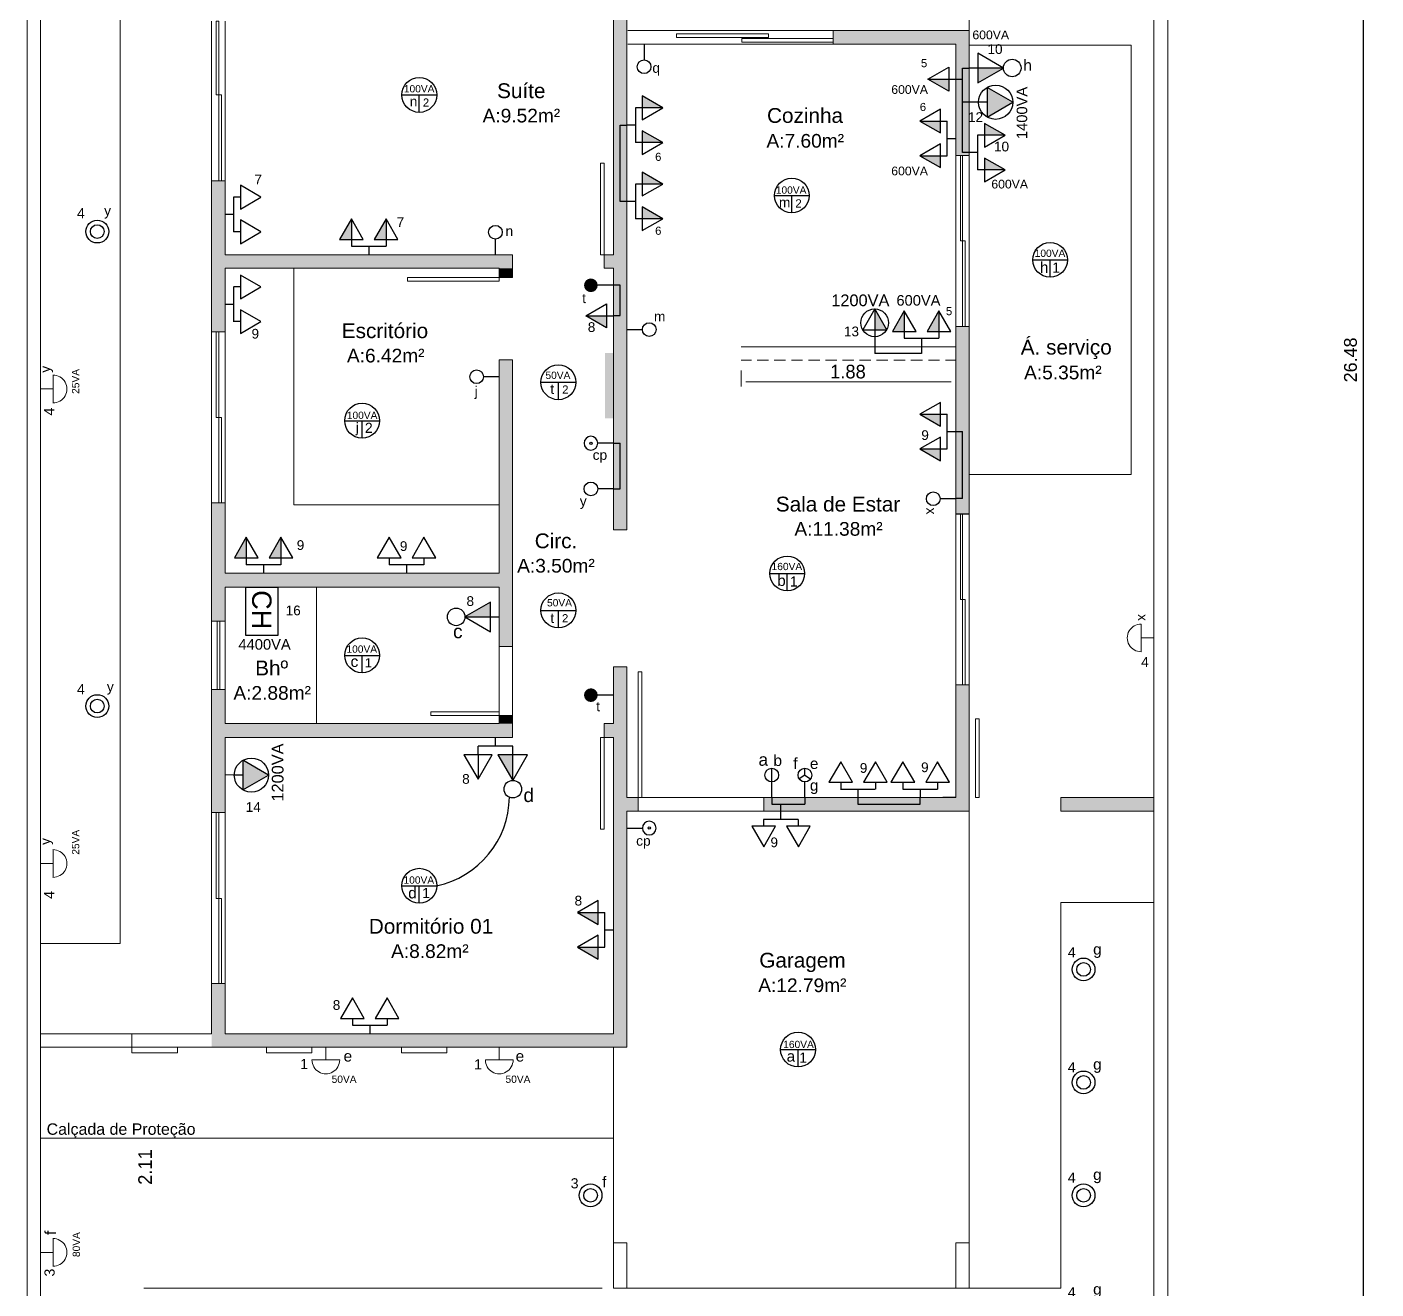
# Model space of a CAD drawing. Header units: millimetres. Extents: x 21 to 236, y 15 to 64.
# Drawn here: x 22.18 to 34.01, y 30.58 to 41.65 of the extents above; entities that cross this region are included whole.
import ezdxf

# ---------------------------------------------------------------- set-up
doc = ezdxf.new("R2010")
doc.units = ezdxf.units.MM
for name, color, linetype in [('C 01 ESPECIFICAÇÕES', 1, 'Continuous'), ('EL - PONTOS DE ILUM', 4, 'Continuous'), ('EL - TOMADAS', 7, 'Continuous'), ('LIE-CIR-ILUMINAÇÃO', 4, 'Continuous'), ("LIE-CIR-TAG'S", 7, 'Continuous'), ('LIE-CIR-TOMADAS', 1, 'Continuous'), ('PDF_Calçada', 210, 'Continuous'), ('PDF_Cota', 90, 'Continuous'), ('PDF_Desnível', 7, 'Continuous'), ('PDF_Enchimento de Parede', 8, 'Continuous'), ('PDF_Esquadria', 7, 'Continuous'), ('PDF_Parede', 7, 'Continuous'), ('PDF_Soleira', 7, 'Continuous'), ('PDF_Terreno', 7, 'Continuous'), ('PDF_Text', 70, 'Continuous')]:
    doc.layers.add(name, color=color, linetype=linetype)
doc.styles.add('ARIAL', font='arial.ttf')
doc.styles.add('PADRÃO', font='sanss___.ttf')
doc.styles.add('PDF Arial', font='arial.ttf')
doc.styles.add('PDF Comic Sans MS', font='comic.ttf')
doc.styles.get("Standard").update_dxf_attribs({"font": 'arial.ttf'})
doc.dimstyles.new('ESC - 75', dxfattribs={"dimscale": 0.75, "dimtxt": 0.15, "dimasz": 0.13, "dimexe": 0.15, "dimexo": 0.15, "dimgap": 0.07, "dimtad": 1, "dimzin": 4, "dimdsep": 46, "dimtxsty": 'PADRÃO', "dimblk": 'ARCHTICK', "dimcen": 0.12, "dimdle": 0.2, "dimclrd": 256, "dimclre": 256, "dimclrt": 2, "dimadec": 0, "dimazin": 0, "dimtfac": 1, "dimtix": 1, "dimtofl": 0, "dimtmove": 2, "dimatfit": 3, "dimfxl": 0.15, "dimfxlon": 1, "dimtolj": 1, "dimtzin": 0, "dimlwd": -1, "dimarcsym": 0})
pattern_1 = [(0, (0, 0), (0, 6.985), [5.08, -1.905]), (90, (0, 0), (-6.985, 4e-16), [5.08, -1.905])]

# ---------------------------------------------------------------- blocks, each defined once
blk = doc.blocks.new('*U11')
at = {"layer": 'LIE-CIR-TOMADAS', "color": 4}
for p, q in [((-0.191, 0), (0.191, 0)), ((0, -0.191), (0, 0))]:
    blk.add_line(p, q, dxfattribs=at)
blk.add_circle((0, 0), 0.191, dxfattribs=at)
blk = doc.blocks.new('*U12')
at = {"color": 4, "lineweight": 5}
for p, q in [((0, 0.152), (0, -0.152)), ((0, 0), (-0.138, 0))]:
    blk.add_line(p, q, dxfattribs=at)
blk.add_arc((0, 0), 0.152, 269.844, 90.156, dxfattribs=at)
blk.add_attdef('C', (3010.801, 1448.861), '', height=0.15)
blk = doc.blocks.new('TUG baixa')
at = {"layer": 'EL - TOMADAS'}
blk.add_line((-996.617, 1391.051), (-996.617, 1390.976), dxfattribs=at)
blk.add_lwpolyline([(-996.617, 1391.276), (-996.747, 1391.051), (-996.487, 1391.051)], close=True, dxfattribs=at)
blk = doc.blocks.new('Ponto com 2 tomadas baixa')
at = {"layer": 'EL - TOMADAS'}
for p, q in [((-997.063, 1390.922), (-996.759, 1390.922)), ((-996.911, 1390.922), (-996.911, 1390.847))]:
    blk.add_line(p, q, dxfattribs=at)
at = {"layer": 'EL - TOMADAS', "xscale": 0.8, "yscale": 0.8, "zscale": 0.8}
for p in [(-199.77, 278.141), (-199.466, 278.141)]:
    blk.add_blockref('TUG baixa', p, dxfattribs=at)
blk = doc.blocks.new('TUG média')
at = {"layer": 'EL - TOMADAS'}
h = blk.add_hatch(color=256, dxfattribs=at)
h.dxf.hatch_style = 1
h.paths.add_polyline_path([(-996.846, 1391.046), (-996.976, 1391.271), (-996.976, 1391.046)])
blk.add_line((-996.976, 1391.271), (-996.976, 1390.971), dxfattribs=at)
blk.add_lwpolyline([(-996.976, 1391.271), (-997.106, 1391.046), (-996.846, 1391.046)], close=True, dxfattribs=at)
blk = doc.blocks.new('tomada_media_dupla')
at = {"layer": 'EL - TOMADAS'}
h = blk.add_hatch(color=256, dxfattribs=at)
h.dxf.hatch_style = 1
h.paths.add_polyline_path([(-991.376, 1386.148), (-991.196, 1386.044), (-991.196, 1386.148)])
h.paths.add_polyline_path([(-991.196, 1385.844), (-991.376, 1385.844), (-991.196, 1385.74)])
for p, q in [((-991.376, 1386.148), (-991.196, 1386.148)), ((-991.136, 1385.844), (-991.136, 1386.148)), ((-991.136, 1385.996), (-991.061, 1385.996)), ((-991.376, 1385.844), (-991.196, 1385.844))]:
    blk.add_line(p, q, dxfattribs=at)
at = {"layer": 'EL - TOMADAS', "xscale": 0.8, "yscale": 0.8, "zscale": 0.8, "rotation": 90}
for p in [(121.645, 2183.442), (121.645, 2183.138)]:
    blk.add_blockref('TUG baixa', p, dxfattribs=at)
blk = doc.blocks.new('interruptor_simples')
at = {"layer": 'EL - TOMADAS'}
blk.add_line((-1003.569, 1386.742), (-1003.569, 1386.879), dxfattribs=at)
blk.add_circle((-1003.569, 1386.939), 0.06, dxfattribs=at)
blk = doc.blocks.new('TUE alta')
at = {"layer": 'EL - TOMADAS'}
h = blk.add_hatch(color=256, dxfattribs=at)
h.dxf.hatch_style = 1
h.paths.add_polyline_path([(-1002.557, 1390.557), (-1002.687, 1390.332), (-1002.427, 1390.332)])
blk.add_line((-1002.557, 1390.332), (-1002.557, 1390.257), dxfattribs=at)
blk.add_lwpolyline([(-1002.557, 1390.557), (-1002.687, 1390.332), (-1002.427, 1390.332)], close=True, dxfattribs=at)
blk.add_circle((-1002.557, 1390.407), 0.15, dxfattribs=at)
blk = doc.blocks.new('TUE média')
at = {"layer": 'EL - TOMADAS'}
h = blk.add_hatch(color=256, dxfattribs=at)
h.dxf.hatch_style = 1
h.paths.add_polyline_path([(-997.939, 1391.03), (-997.939, 1390.9), (-997.714, 1391.03)])
blk.add_line((-997.714, 1391.03), (-998.014, 1391.03), dxfattribs=at)
blk.add_lwpolyline([(-997.714, 1391.03), (-997.939, 1391.16), (-997.939, 1390.9)], close=True, dxfattribs=at)
blk.add_circle((-997.864, 1391.03), 0.15, dxfattribs=at)
blk = doc.blocks.new('_ArchTick')
at = {"color": 0, "linetype": 'ByBlock', "const_width": 0.15}
blk.add_lwpolyline([(-0.5, -0.5), (0.5, 0.5)], dxfattribs=at)
blk = doc.blocks.new('*D23')
at = {"layer": 'Defpoints', "color": 0, "transparency": 16777216}
for p in [(32.18, 51.971), (32.185, 25.488), (33.893, 25.488)]:
    blk.add_point(p, dxfattribs=at)
at = {"layer": 'PDF_Cota', "transparency": 16777216}
blk.add_line((33.893, 52.121), (33.893, 25.338), dxfattribs=at)
at = {"layer": 'PDF_Cota', "lineweight": -2, "transparency": 16777216}
for p, q in [((33.78, 51.971), (34.005, 51.971)), ((33.78, 25.488), (34.005, 25.488))]:
    blk.add_line(p, q, dxfattribs=at)
at = {"layer": 'PDF_Cota', "transparency": 16777216, "xscale": 0.0975, "yscale": 0.0975, "zscale": 0.0975}
for p, rotation in [((33.893, 51.971), 90), ((33.893, 25.488), 270)]:
    blk.add_blockref('_ArchTick', p, dxfattribs=dict(at, rotation=rotation))
at = {"layer": 'PDF_Cota', "color": 2, "transparency": 16777216, "insert": (33.782, 38.73), "char_height": 0.1125, "attachment_point": 5, "rotation": 90, "style": 'PADRÃO'}
blk.add_mtext('\\A1;26.48', dxfattribs=at)

msp = doc.modelspace()

# ---------------------------------------------------------------- hatches: boundary and pattern name
at = {"layer": 'C 01 ESPECIFICAÇÕES'}
h = msp.add_hatch(color=0, dxfattribs=at)
h.dxf.hatch_style = 1
h.paths.add_polyline_path([(27.349, 38.791), (27.249, 38.791), (27.249, 38.218), (27.349, 38.218)])
at = {"layer": 'EL - PONTOS DE ILUM'}
h = msp.add_hatch(dxfattribs=at)
h.set_pattern_fill('ANGLE')
h.set_pattern_definition(pattern_1)
h.paths.add_polyline_path([(26.136, 35.269), (26.011, 35.269), (26.136, 35.053)])
at = {"layer": 'EL - TOMADAS'}
h = msp.add_hatch(color=0, dxfattribs=at)
h.dxf.hatch_style = 1
h.paths.add_polyline_path([(27.124, 39.324, 1), (27.124, 39.444, 1)])
h = msp.add_hatch(color=0, dxfattribs=at)
h.dxf.hatch_style = 1
h.paths.add_polyline_path([(27.124, 35.731, 1), (27.124, 35.851, 1)])
h = msp.add_hatch(dxfattribs=at)
h.set_pattern_fill('ANGLE')
h.set_pattern_definition(pattern_1)
h.paths.add_polyline_path([(26.26, 35.269), (26.136, 35.269), (26.136, 35.053)])

# ---------------------------------------------------------------- linework, layer by layer
at = {"color": 0}
for p, q in [((30.522, 40.989), (30.44, 40.989)), ((24, 35.091), (23.918, 35.09))]:
    msp.add_line(p, q, dxfattribs=at)
msp.add_line((30.322, 34.893), (30.208, 34.893))
at = {"layer": 'EL - PONTOS DE ILUM'}
for p, q in [((30.381, 41.192), (30.381, 41.289)), ((30.381, 41.289), (30.44, 41.289)), ((30.322, 41.192), (30.381, 41.192)), ((30.381, 40.548), (30.381, 41.192)), ((30.44, 40.989), (30.381, 40.989)), ((27.38, 40.119), (27.38, 40.788)), ((27.38, 40.788), (27.439, 40.788)), ((30.44, 40.548), (30.381, 40.548)), ((27.439, 40.119), (27.38, 40.119)), ((27.38, 39.384), (27.321, 39.384)), ((27.38, 39.118), (27.38, 39.384)), ((27.321, 39.118), (27.38, 39.118)), ((29.612, 38.885), (29.612, 38.885)), ((29.612, 38.885), (29.612, 38.787)), ((30.022, 38.787), (29.612, 38.787)), ((30.022, 38.845), (30.022, 38.787)), ((30.322, 38.101), (30.381, 38.101)), ((30.381, 37.514), (30.381, 38.101)), ((27.321, 37.999), (27.38, 37.999)), ((27.38, 37.6), (27.38, 37.999)), ((27.321, 37.6), (27.38, 37.6)), ((30.381, 37.514), (30.322, 37.514)), ((30.322, 37.381), (30.44, 37.381)), ((28.709, 34.893), (28.709, 34.834)), ((29, 34.893), (29, 34.834)), ((28.709, 34.834), (29, 34.834)), ((28.79, 34.775), (28.79, 34.834))]:
    msp.add_line(p, q, dxfattribs=at)
for centre, radius in [((22.798, 39.855), 0.1), ((22.798, 39.855), 0.06), ((22.798, 35.695), 0.1), ((22.798, 35.695), 0.06), ((31.442, 33.386), 0.1), ((31.442, 33.386), 0.06), ((31.442, 32.396), 0.1), ((31.442, 32.396), 0.06), ((27.121, 31.406), 0.1), ((27.121, 31.406), 0.06), ((31.442, 31.406), 0.1), ((31.442, 31.406), 0.06)]:
    msp.add_circle(centre, radius, dxfattribs=at)
at = {"layer": 'EL - TOMADAS', "color": 0}
for p, q in [((27.321, 39.384), (27.184, 39.384)), ((29.612, 38.934), (29.612, 38.885)), ((27.321, 35.791), (27.184, 35.791)), ((28.709, 35.03), (28.709, 35.15)), ((29, 35.09), (29, 35.15)), ((29, 35.09), (28.951, 35.056)), ((29, 35.09), (29.049, 35.056))]:
    msp.add_line(p, q, dxfattribs=at)
at = {"layer": 'EL - TOMADAS'}
for p, q in [((26.288, 35.344), (26.288, 35.419)), ((26.44, 35.344), (26.136, 35.344)), ((26.136, 35.269), (26.136, 35.344)), ((26.136, 35.269), (26.136, 35.053)), ((29, 34.893), (29, 35.03)), ((29.313, 34.968), (29.617, 34.968)), ((29.465, 34.968), (29.465, 34.834)), ((29.859, 34.968), (30.163, 34.968)), ((30.011, 34.968), (30.011, 34.893)), ((30.011, 34.834), (30.011, 34.893)), ((29.465, 34.834), (30.011, 34.834))]:
    msp.add_line(p, q, dxfattribs=at)
at = {"layer": 'EL - TOMADAS', "color": 0}
msp.add_lwpolyline([(24.38, 36.738), (24.38, 36.313), (24.1, 36.313), (24.1, 36.738)], close=True, dxfattribs=at)
at = {"layer": 'EL - TOMADAS'}
msp.add_lwpolyline([(26.136, 35.053), (26.26, 35.269), (26.011, 35.269)], close=True, dxfattribs=at)
at = {"layer": 'EL - TOMADAS', "color": 0}
for centre, radius in [((30.817, 41.289), 0.077), ((27.125, 37.998), 0.011), ((25.943, 36.477), 0.077), ((26.44, 34.967), 0.077), ((27.636, 34.627), 0.011)]:
    msp.add_circle(centre, radius, dxfattribs=at)
at = {"layer": 'EL - TOMADAS'}
msp.add_circle((29, 35.09), 0.06, dxfattribs=at)
msp.add_arc((25.608, 34.905), 0.802, 281.8095, 359.3229, dxfattribs=at)
at = {"layer": 'PDF_Calçada', "lineweight": 0}
msp.add_lwpolyline([(22.3, 33.615), (22.998, 33.615), (22.998, 46.093)], dxfattribs=at)
at = {"layer": 'PDF_Cota', "lineweight": 0}
for points in [[(27.439, 38.637), (27.439, 38.637)], [(30.322, 38.496), (30.322, 38.637)], [(30.281, 38.537), (28.482, 38.537)], [(32.058, 33.973), (31.242, 33.973), (31.242, 30.592), (30.44, 30.592)], [(22.3, 32.355), (22.3, 32.355)]]:
    msp.add_lwpolyline(points, dxfattribs=at)
for points in [[(28.441, 38.637), (28.441, 38.496)], [(23.206, 30.592), (27.222, 30.592)], [(30.888, 30.592), (30.539, 30.592)]]:
    msp.add_lwpolyline(points, close=True, dxfattribs=at)
at = {"layer": 'PDF_Desnível', "lineweight": 9}
for points in [[(30.44, 41.619), (30.44, 42.698)], [(24.72, 36.738), (24.72, 35.541)], [(30.44, 34.775), (30.44, 30.592), (27.439, 30.592)], [(27.321, 32.704), (27.321, 30.991)]]:
    msp.add_lwpolyline(points, dxfattribs=at)
msp.add_lwpolyline([(30.44, 37.726), (31.858, 37.726), (31.858, 41.489), (30.44, 41.489)], close=True, dxfattribs=at)
at = {"layer": 'PDF_Enchimento de Parede', "transparency": 33554559}
for points in [[(27.439, 45.073), (27.321, 45.073), (27.439, 39.652)], [(27.321, 45.073), (27.439, 39.652), (27.321, 39.652)], [(30.44, 41.619), (29.248, 41.619), (30.44, 41.497)], [(29.248, 41.619), (30.44, 41.497), (29.248, 41.497)], [(30.44, 41.497), (30.322, 41.497), (30.44, 40.522)], [(30.322, 41.497), (30.44, 40.522), (30.322, 40.522)], [(23.918, 40.3), (23.8, 40.3), (23.918, 39.652)], [(23.8, 40.3), (23.918, 39.652), (23.8, 39.652)], [(26.438, 39.652), (23.8, 39.652), (26.438, 39.534)], [(23.8, 39.652), (26.438, 39.534), (23.8, 39.534)], [(27.439, 39.652), (27.24, 39.652), (27.439, 39.534)], [(27.24, 39.652), (27.439, 39.534), (27.24, 39.534)], [(23.918, 39.534), (23.8, 39.534), (23.918, 38.977)], [(23.8, 39.534), (23.918, 38.977), (23.8, 38.977)], [(26.438, 39.534), (26.32, 39.534), (26.438, 39.453)], [(26.32, 39.534), (26.438, 39.453), (26.32, 39.453)], [(27.439, 39.534), (27.321, 39.534), (27.439, 37.241)], [(27.321, 39.534), (27.439, 37.241), (27.321, 37.241)], [(30.44, 39.022), (30.322, 39.022), (30.44, 37.381)], [(30.322, 39.022), (30.44, 37.381), (30.322, 37.381)], [(26.438, 38.732), (26.32, 38.732), (26.438, 36.86)], [(26.32, 38.732), (26.438, 36.86), (26.32, 36.86)], [(23.918, 37.477), (23.8, 37.477), (23.918, 36.86)], [(23.8, 37.477), (23.918, 36.86), (23.8, 36.86)], [(26.438, 36.86), (23.8, 36.86), (26.438, 36.738)], [(23.8, 36.86), (26.438, 36.738), (23.8, 36.738)], [(23.918, 36.738), (23.8, 36.738), (23.918, 36.439)], [(23.8, 36.738), (23.918, 36.439), (23.8, 36.439)], [(26.438, 36.738), (26.32, 36.738), (26.438, 36.217)], [(26.32, 36.738), (26.438, 36.217), (26.32, 36.217)], [(27.439, 36.04), (27.321, 36.04), (27.439, 35.541)], [(27.321, 36.04), (27.439, 35.541), (27.321, 35.541)], [(23.918, 35.84), (23.8, 35.84), (23.918, 35.541)], [(23.8, 35.84), (23.918, 35.541), (23.8, 35.541)], [(30.322, 35.881), (30.44, 35.881), (30.44, 35.881)], [(30.44, 35.881), (30.322, 35.881), (30.44, 34.893)], [(30.322, 35.881), (30.44, 34.893), (30.322, 34.893)], [(26.438, 35.614), (26.32, 35.614), (26.438, 35.541)], [(26.32, 35.614), (26.438, 35.541), (26.32, 35.541)], [(26.438, 35.541), (23.8, 35.541), (26.438, 35.419)], [(23.8, 35.541), (26.438, 35.419), (23.8, 35.419)], [(27.439, 35.541), (27.24, 35.541), (27.439, 35.419)], [(27.24, 35.541), (27.439, 35.419), (27.24, 35.419)], [(23.918, 35.419), (23.8, 35.419), (23.918, 34.762)], [(23.8, 35.419), (23.918, 34.762), (23.8, 34.762)], [(27.439, 35.419), (27.321, 35.419), (27.439, 34.893)], [(27.321, 35.419), (27.439, 34.893), (27.321, 34.893)], [(27.539, 34.893), (27.321, 34.893), (27.539, 34.775)], [(27.321, 34.893), (27.539, 34.775), (27.321, 34.775)], [(30.44, 34.893), (30.322, 34.893), (28.64, 34.893)], [(30.44, 34.893), (28.64, 34.893), (30.44, 34.775)], [(28.64, 34.893), (30.44, 34.775), (28.64, 34.775)], [(30.322, 34.893), (30.44, 34.893), (30.44, 34.893)], [(32.058, 34.775), (31.242, 34.775), (31.242, 34.893)], [(31.242, 34.893), (32.058, 34.893), (32.058, 34.775)], [(27.439, 34.775), (27.321, 34.775), (27.439, 32.822)], [(27.321, 34.775), (27.439, 32.822), (27.321, 32.822)], [(32.058, 34.775), (32.058, 34.775), (31.242, 34.775)], [(23.918, 33.262), (23.8, 33.262), (23.918, 32.822)], [(23.8, 33.262), (23.918, 32.822), (23.8, 32.822)], [(27.439, 32.822), (23.8, 32.822), (27.439, 32.704)], [(23.8, 32.822), (27.439, 32.704), (23.8, 32.704)]]:
    msp.add_solid(points, dxfattribs=at)
at = {"layer": 'PDF_Esquadria', "lineweight": 9}
for points in [[(23.8, 41.701), (23.8, 40.3)], [(23.918, 41.701), (23.918, 40.3)], [(30.322, 40.522), (30.322, 39.022)], [(30.44, 40.522), (30.44, 39.022)], [(24.52, 39.534), (24.52, 37.459), (26.32, 37.459)], [(23.8, 38.977), (23.8, 37.477)], [(23.918, 38.977), (23.918, 37.477)], [(30.322, 37.381), (30.322, 35.881)], [(30.44, 37.381), (30.44, 35.881)], [(23.8, 36.439), (23.8, 35.84)], [(23.918, 36.439), (23.918, 35.84)], [(23.8, 34.762), (23.8, 33.262)], [(23.918, 34.762), (23.918, 33.262)]]:
    msp.add_lwpolyline(points, dxfattribs=at)
for points in [[(23.841, 41.701), (23.863, 41.701), (23.863, 41.053), (23.841, 41.053)], [(28.681, 41.556), (27.874, 41.556), (27.874, 41.588), (28.681, 41.588)], [(29.248, 41.515), (28.446, 41.515), (28.446, 41.547), (29.248, 41.547)], [(23.863, 41.053), (23.886, 41.053), (23.886, 40.3), (23.863, 40.3)], [(27.208, 40.454), (27.24, 40.454), (27.24, 39.652), (27.208, 39.652)], [(30.363, 40.522), (30.381, 40.522), (30.381, 39.775), (30.363, 39.775)], [(30.381, 39.775), (30.404, 39.775), (30.404, 39.022), (30.381, 39.022)], [(25.518, 39.453), (25.518, 39.421), (26.32, 39.421), (26.32, 39.453)], [(23.841, 38.977), (23.863, 38.977), (23.863, 38.225), (23.841, 38.225)], [(23.863, 38.225), (23.886, 38.225), (23.886, 37.477), (23.863, 37.477)], [(30.363, 37.381), (30.381, 37.381), (30.381, 36.629), (30.363, 36.629)], [(30.381, 36.629), (30.404, 36.629), (30.404, 35.881), (30.381, 35.881)], [(27.539, 34.893), (27.571, 34.893), (27.571, 35.995), (27.539, 35.995)], [(25.722, 35.614), (26.32, 35.614), (26.32, 35.646), (25.722, 35.646)], [(30.494, 35.582), (30.494, 34.893), (30.526, 34.893), (30.526, 35.582)], [(27.208, 35.419), (27.24, 35.419), (27.24, 34.617), (27.208, 34.617)], [(23.841, 34.762), (23.863, 34.762), (23.863, 34.009), (23.841, 34.009)], [(23.863, 34.009), (23.886, 34.009), (23.886, 33.262), (23.863, 33.262)]]:
    msp.add_lwpolyline(points, close=True, dxfattribs=at)
at = {"layer": 'PDF_Parede', "lineweight": 20}
for p, q in [((23.918, 40.3), (23.8, 40.3)), ((23.8, 40.3), (23.8, 38.977)), ((23.918, 39.652), (23.918, 40.3)), ((26.438, 39.652), (23.918, 39.652)), ((26.438, 39.453), (26.438, 39.652)), ((23.918, 38.977), (23.918, 39.534)), ((23.918, 39.534), (26.32, 39.534)), ((26.32, 39.534), (26.32, 39.453)), ((26.32, 39.453), (26.438, 39.453)), ((23.8, 38.977), (23.918, 38.977)), ((26.438, 38.732), (26.32, 38.732)), ((26.32, 38.732), (26.32, 36.86)), ((26.438, 36.217), (26.438, 38.732)), ((23.918, 37.477), (23.8, 37.477)), ((23.8, 37.477), (23.8, 36.439)), ((23.918, 36.86), (23.918, 37.477)), ((26.32, 36.86), (23.918, 36.86)), ((23.918, 36.439), (23.918, 36.738)), ((23.918, 36.738), (26.32, 36.738)), ((26.32, 36.738), (26.32, 36.217)), ((23.8, 36.439), (23.918, 36.439)), ((23.918, 35.84), (23.8, 35.84)), ((23.8, 35.84), (23.8, 34.762)), ((23.918, 35.541), (23.918, 35.84)), ((26.32, 35.614), (26.438, 35.614)), ((26.438, 35.614), (26.32, 35.614)), ((26.32, 35.614), (26.32, 35.541)), ((26.438, 35.541), (26.438, 35.614)), ((26.32, 35.541), (23.918, 35.541)), ((26.438, 35.419), (26.438, 35.541)), ((23.918, 34.762), (23.918, 35.419)), ((23.918, 35.419), (26.438, 35.419)), ((23.8, 34.762), (23.918, 34.762))]:
    msp.add_line(p, q, dxfattribs=at)
at = {"layer": 'PDF_Parede', "lineweight": 0}
msp.add_line((30.322, 38.845), (28.441, 38.845), dxfattribs=at)
at = {"layer": 'PDF_Parede', "lineweight": 20}
for points in [[(25.119, 43.255), (25.119, 45.073), (24.82, 45.073), (24.82, 45.195), (25.241, 45.195), (27.439, 45.195), (27.439, 37.241), (27.321, 37.241), (27.321, 39.534), (27.24, 39.534), (27.24, 39.652), (27.321, 39.652), (27.321, 45.073), (25.241, 45.073), (25.241, 43.255)], [(30.322, 40.522), (30.322, 41.497), (29.248, 41.497), (29.248, 41.619), (30.44, 41.619), (30.44, 40.522)], [(30.322, 37.381), (30.322, 39.022), (30.44, 39.022), (30.44, 37.381)], [(23.8, 33.262), (23.918, 33.262), (23.918, 32.822), (27.321, 32.822), (27.321, 35.419), (27.24, 35.419), (27.24, 35.541), (27.321, 35.541), (27.321, 36.04), (27.439, 36.04), (27.439, 34.893), (27.539, 34.893), (27.539, 34.775), (27.439, 34.775), (27.439, 32.704), (23.102, 32.704), (23.102, 32.822), (23.8, 32.822)], [(30.322, 35.881), (30.322, 34.893), (28.64, 34.893), (28.64, 34.775), (30.44, 34.775), (30.44, 35.881)], [(23.102, 32.654), (23.501, 32.654), (23.501, 32.704), (23.102, 32.704)], [(24.28, 32.654), (24.679, 32.654), (24.679, 32.704), (24.28, 32.704)], [(25.463, 32.654), (25.862, 32.654), (25.862, 32.704), (25.463, 32.704)], [(27.321, 30.991), (27.321, 30.592), (27.439, 30.592), (27.439, 30.991)], [(30.44, 30.991), (30.44, 30.592), (30.322, 30.592), (30.322, 30.991)]]:
    msp.add_lwpolyline(points, close=True, dxfattribs=at)
at = {"layer": 'PDF_Parede', "lineweight": 0}
for points in [[(28.441, 38.728), (28.532, 38.728)], [(28.581, 38.728), (28.681, 38.728)], [(28.731, 38.728), (28.831, 38.728)], [(28.881, 38.728), (28.98, 38.728)], [(29.03, 38.728), (29.13, 38.728)], [(29.18, 38.728), (29.279, 38.728)], [(29.329, 38.728), (29.429, 38.728)], [(29.479, 38.728), (29.579, 38.728)], [(29.628, 38.728), (29.728, 38.728)], [(29.778, 38.728), (29.878, 38.728)], [(29.928, 38.728), (30.032, 38.728)], [(30.082, 38.728), (30.181, 38.728)], [(30.231, 38.728), (30.322, 38.728)], [(27.321, 31.906), (22.3, 31.906)]]:
    msp.add_lwpolyline(points, dxfattribs=at)
at = {"layer": 'PDF_Parede', "lineweight": 9}
msp.add_lwpolyline([(23.85, 35.84), (23.872, 35.84), (23.872, 36.439), (23.85, 36.439)], close=True, dxfattribs=at)
at = {"layer": 'PDF_Parede', "lineweight": 20}
for points in [[(26.32, 36.217), (26.438, 36.217), (26.32, 36.217)], [(32.058, 34.775), (31.242, 34.775), (31.242, 34.893), (32.058, 34.893)]]:
    msp.add_lwpolyline(points, dxfattribs=at)
at = {"layer": 'PDF_Parede', "lineweight": 13}
msp.add_lwpolyline([(23.102, 32.704), (22.3, 32.704), (22.3, 32.822), (23.102, 32.822)], dxfattribs=at)
at = {"layer": 'PDF_Soleira', "lineweight": 0}
for points in [[(29.248, 41.619), (27.448, 41.619)], [(29.248, 41.497), (27.448, 41.497)]]:
    msp.add_lwpolyline(points, dxfattribs=at)
for points in [[(26.32, 35.614), (26.438, 35.614), (26.438, 36.217), (26.32, 36.217)], [(27.539, 34.775), (28.64, 34.775), (28.64, 34.893), (27.539, 34.893)]]:
    msp.add_lwpolyline(points, close=True, dxfattribs=at)
at = {"layer": 'PDF_Terreno', "lineweight": 9}
msp.add_lwpolyline([(22.3, 26.961), (22.3, 51.849), (32.058, 51.849), (32.058, 35.097), (32.058, 26.961), (32.18, 26.961), (32.18, 51.971), (22.182, 51.971), (22.182, 26.961), (22.3, 26.961), (22.3, 32.704)], dxfattribs=at)

# ---------------------------------------------------------------- block references
at = {"layer": 'EL - PONTOS DE ILUM', "color": 0, "xscale": 0.8, "yscale": 0.8, "zscale": 0.8}
for name, p in [('*U11', (25.62, 41.053)), ('*U11', (28.885, 40.171)), ('*U11', (31.149, 39.607)), ('*U11', (26.839, 38.534)), ('*U12', (22.41, 38.475)), ('*U11', (25.119, 38.197)), ('*U11', (28.845, 36.858)), ('*U11', (26.839, 36.534)), ('*U11', (25.119, 36.14)), ('*U12', (22.41, 34.315)), ('*U11', (25.62, 34.12)), ('*U11', (28.94, 32.684)), ('*U12', (22.41, 30.906))]:
    msp.add_blockref(name, p, dxfattribs=at)
for p, rotation in [((31.947, 36.293), 180), ((24.801, 32.593), 270), ((26.321, 32.593), 270)]:
    msp.add_blockref('*U12', p, dxfattribs=dict(at, rotation=rotation))
at = {"layer": 'EL - TOMADAS', "color": 0}
for name, p, rotation in [('interruptor_simples', (-975.979, 1428.239), 180), ('TUG média', (-1360.531, -955.688), 270), ('tomada_media_dupla', (-963.622, 1426.784), 180), ('TUE alta', (-1359.736, -961.568), 270), ('tomada_media_dupla', (-960.622, 1426.544), 180), ('tomada_media_dupla', (-963.622, 1426.116), 180), ('Ponto com 2 tomadas baixa', (-1366.93, -956.907), 270), ('tomada_media_dupla', (-1360.819, -951.409), 270), ('Ponto com 2 tomadas baixa', (-1366.93, -957.694), 270), ('tomada_media_dupla', (-1355.974, -952.216), 270), ('interruptor_simples', (-1359.303, -964.573), 270), ('interruptor_simples', (1413.062, 1042.151), 89.99999999999999), ('interruptor_simples', (1414.063, 1041.168), 89.99999999999999), ('interruptor_simples', (1417.064, 1041.082), 89.99999999999999), ('tomada_media_dupla', (-1361.741, -954.201), 270), ('TUG média', (1417.291, 1033.453), 89.99999999999997), ('TUE alta', (-1366.258, -967.467), 270), ('TUG média', (-970.537, 1426.315), 179.9999999999999), ('Ponto com 2 tomadas baixa', (-968.121, 1425.623), 180)]:
    msp.add_blockref(name, p, dxfattribs=dict(at, rotation=rotation))
at = {"layer": 'EL - TOMADAS', "color": 0, "yscale": 0.81, "zscale": 0.81, "rotation": 90}
for name, p, xscale in [('TUG média', (1157.008, -766.359), -0.81), ('TUG média', (1154.008, -768.433), -0.81), ('TUE média', (1156.346, 847.325), 0.81)]:
    msp.add_blockref(name, p, dxfattribs=dict(at, xscale=xscale))
at = {"layer": 'EL - TOMADAS', "color": 0}
for name, p in [('tomada_media_dupla', (1021.383, -1345.324)), ('interruptor_simples', (1029.856, -1347.09)), ('tomada_media_dupla', (1021.383, -1347.895)), ('Ponto com 2 tomadas baixa', (1022.42, -1353.987)), ('interruptor_simples', (1032.278, -1351.849)), ('tomada_media_dupla', (1018.383, -1352.263)), ('Ponto com 2 tomadas baixa', (1022.097, -1358.025))]:
    msp.add_blockref(name, p, dxfattribs=at)
at = {"layer": 'EL - TOMADAS', "color": 0, "xscale": -1}
for p, rotation in [((1414.063, -965.569), 90), ((-1359.303, 1038.194), 270)]:
    msp.add_blockref('interruptor_simples', p, dxfattribs=dict(at, rotation=rotation))
at = {"layer": 'EL - TOMADAS', "xscale": 0.8, "yscale": 0.8, "zscale": 0.8}
for p in [(826.607, -1077.813), (826.911, -1077.813), (827.152, -1077.813), (827.456, -1077.813)]:
    msp.add_blockref('TUG baixa', p, dxfattribs=at)

# ---------------------------------------------------------------- texts
at = {"layer": 'EL - PONTOS DE ILUM', "color": 0, "style": 'ARIAL'}
for s, height, p in [('600VA', 0.0766, (30.468, 41.541)), ('100VA', 0.0639, (25.485, 41.075)), ('600VA', 0.0766, (29.757, 41.062)), ('600VA', 0.0766, (29.757, 40.348)), ('100VA', 0.0639, (28.745, 40.187)), ('600VA', 0.0766, (30.634, 40.233)), ('100VA', 0.0639, (31.014, 39.633)), ('600VA', 0.092, (29.802, 39.206)), ('50VA', 0.0639, (26.726, 38.563)), ('100VA', 0.0639, (24.985, 38.212)), ('160VA', 0.0639, (28.708, 36.887)), ('50VA', 0.0639, (26.74, 36.569)), ('100VA', 0.0639, (24.982, 36.163)), ('100VA', 0.0639, (25.482, 34.138)), ('160VA', 0.0639, (28.81, 32.697)), ('50VA', 0.0639, (24.852, 32.392)), ('50VA', 0.0639, (26.376, 32.392))]:
    msp.add_text(s, height=height, dxfattribs=at).set_placement(p)
for s, p in [('25VA', (22.64, 38.432)), ('25VA', (22.64, 34.392)), ('80VA', (22.646, 30.865))]:
    msp.add_text(s, height=0.0639, rotation=90, dxfattribs=at).set_placement(p)
at = {"layer": 'EL - TOMADAS', "color": 0}
msp.add_text('CH', height=0.1698, rotation=270, dxfattribs=at).set_placement((24.155, 36.711))
at = {"layer": 'LIE-CIR-ILUMINAÇÃO', "color": 0, "style": 'ARIAL'}
for s, height, p in [('10', 0.0852, (30.6, 41.412)), ('5', 0.071, (30.017, 41.296)), ('2', 0.071, (25.652, 40.951)), ('6', 0.071, (30.007, 40.912)), ('12', 0.0852, (30.429, 40.816)), ('10', 0.0852, (30.657, 40.558)), ('6', 0.071, (27.687, 40.475)), ('7', 0.0852, (24.175, 40.268)), ('2', 0.0719, (28.916, 40.066)), ('4', 0.0888, (22.62, 39.972)), ('7', 0.0852, (25.422, 39.896)), ('6', 0.071, (27.687, 39.827)), ('1', 0.0888, (31.167, 39.495)), ('5', 0.071, (30.236, 39.122)), ('8', 0.0852, (27.097, 38.975)), ('13', 0.0852, (29.342, 38.937)), ('9', 0.0852, (24.15, 38.917)), ('2', 0.071, (26.873, 38.435)), ('2', 0.0888, (25.143, 38.09)), ('9', 0.0852, (30.02, 38.028)), ('9', 0.0852, (24.546, 37.064)), ('9', 0.0852, (25.45, 37.055)), ('1', 0.0888, (28.868, 36.743)), ('8', 0.0852, (26.034, 36.573)), ('16', 0.0852, (24.449, 36.491)), ('2', 0.071, (26.871, 36.43)), ('1', 0.0799, (25.143, 36.035)), ('4', 0.0888, (31.946, 36.037)), ('4', 0.0888, (22.62, 35.799)), ('9', 0.0852, (29.481, 35.11)), ('9', 0.0852, (30.018, 35.116)), ('8', 0.0852, (25.996, 35.014)), ('14', 0.0852, (24.099, 34.768)), ('9', 0.0852, (28.698, 34.458)), ('1', 0.0888, (25.645, 34.012)), ('8', 0.0852, (26.981, 33.947)), ('4', 0.0888, (31.304, 33.492)), ('8', 0.0852, (24.862, 33.032)), ('1', 0.0888, (28.95, 32.569)), ('1', 0.0888, (24.576, 32.513)), ('1', 0.0888, (26.1, 32.51)), ('4', 0.0888, (31.304, 32.484)), ('4', 0.0888, (31.304, 31.517)), ('3', 0.0888, (26.947, 31.467)), ('4', 0.0888, (31.304, 30.512))]:
    msp.add_text(s, height=height, dxfattribs=at).set_placement(p)
for s, p in [('4', (22.421, 38.242)), ('4', (22.421, 34.005)), ('3', (22.424, 30.694))]:
    msp.add_text(s, height=0.0888, rotation=90, dxfattribs=at).set_placement(p)
at = {"layer": "LIE-CIR-TAG'S", "color": 0, "style": 'ARIAL'}
for s, height, p in [('q', 0.0861, (27.663, 41.247)), ('h', 0.0957, (30.915, 41.266)), ('n', 0.0861, (25.536, 40.953)), ('m', 0.0861, (28.772, 40.068)), ('y', 0.0861, (22.858, 39.995)), ('n', 0.0861, (26.376, 39.817)), ('h', 0.0957, (31.06, 39.493)), ('t', 0.0861, (27.048, 39.228)), ('1200VA', 0.1025, (29.231, 39.201)), ('m', 0.0861, (27.677, 39.068)), ('j', 0.0861, (26.105, 38.413)), ('t', 0.0861, (26.768, 38.432)), ('j', 0.0861, (25.063, 38.095)), ('cp', 0.0861, (27.14, 37.854)), ('y', 0.0861, (27.027, 37.449)), ('b', 0.0957, (28.757, 36.748)), ('t', 0.0861, (26.769, 36.423)), ('c', 0.12, (25.916, 36.29)), ('4400VA', 0.0922, (24.035, 36.19)), ('c', 0.0969, (25.018, 36.038)), ('y', 0.0861, (22.882, 35.822)), ('t', 0.0861, (27.171, 35.649)), ('a', 0.108, (28.593, 35.172)), ('b', 0.0969, (28.724, 35.17)), ('f', 0.0957, (28.898, 35.145)), ('e', 0.0957, (29.044, 35.144)), ('g', 0.0957, (29.044, 34.953)), ('d', 0.12, (26.533, 34.854)), ('cp', 0.0861, (27.521, 34.471)), ('d', 0.0969, (25.523, 34.009)), ('g', 0.0957, (31.526, 33.516)), ('e', 0.0957, (24.957, 32.579)), ('e', 0.0957, (26.465, 32.579)), ('a', 0.0957, (28.84, 32.578)), ('g', 0.0957, (31.526, 32.508)), ('f', 0.0957, (27.223, 31.475)), ('g', 0.0957, (31.526, 31.541)), ('g', 0.0957, (31.526, 30.536))]:
    msp.add_text(s, height=height, dxfattribs=at).set_placement(p)
for s, height, rotation, p in [('1400VA', 0.0922, 90, (30.948, 40.666)), ('y', 0.0861, 90, (22.385, 38.618)), ('x', 0.0861, 270, (30.064, 37.435)), ('x', 0.0861, 270, (31.918, 36.502)), ('1200VA', 0.1025, 90, (24.43, 34.858)), ('y', 0.0861, 90, (22.385, 34.478)), ('f', 0.0957, 90, (22.435, 31.058))]:
    msp.add_text(s, height=height, rotation=rotation, dxfattribs=at).set_placement(p)
at = {"layer": 'PDF_Text', "attachment_point": 7}
for s, insert, char_height, style in [('Suíte', (26.302, 41.023), 0.13, 'PDF Arial'), ('A:9.52m²', (26.175, 40.81), 0.12, 'PDF Arial'), ('Cozinha', (28.668, 40.806), 0.13, 'PDF Arial'), ('A:7.60m²', (28.663, 40.589), 0.12, 'PDF Arial'), ('Escritório', (24.941, 38.919), 0.13, 'PDF Arial'), ('Á. serviço', (30.892, 38.737), 0.13, 'PDF Arial'), ('A:6.42m²', (24.986, 38.706), 0.12, 'PDF Arial'), ('1.88', (29.221, 38.566), 0.12, 'PDF Comic Sans MS'), ('A:5.35m²', (30.921, 38.558), 0.12, 'PDF Arial'), ('Sala de Estar', (28.745, 37.399), 0.13003, 'PDF Arial'), ('A:11.38m²', (28.908, 37.187), 0.12, 'PDF Arial'), ('Circ.', (26.632, 37.077), 0.13, 'PDF Arial'), ('A:3.50m²', (26.478, 36.864), 0.12, 'PDF Arial'), ('Bhº', (24.182, 35.964), 0.13, 'PDF Arial'), ('A:2.88m²', (23.991, 35.749), 0.12, 'PDF Arial'), ('Dormitório 01', (25.178, 33.698), 0.13003, 'PDF Arial'), ('A:8.82m²', (25.373, 33.485), 0.12, 'PDF Arial'), ('Garagem', (28.6, 33.363), 0.13, 'PDF Arial'), ('A:12.79m²', (28.591, 33.186), 0.12, 'PDF Arial'), ('Calçada de Proteção', (22.354, 31.906), 0.10003, 'PDF Arial')]:
    msp.add_mtext(s, dxfattribs=dict(at, insert=insert, char_height=char_height, style=style))
at = {"layer": 'PDF_Text', "insert": (23.277, 31.498), "char_height": 0.12, "attachment_point": 7, "rotation": 90, "style": 'PDF Comic Sans MS'}
msp.add_mtext('2.11', dxfattribs=at)

# ---------------------------------------------------------------- dimensions: what is measured, and where the dimension line sits
at = {"layer": 'PDF_Cota'}
dim = msp.add_linear_dim(base=(33.893, 25.488), p1=(32.18, 51.971), p2=(32.185, 25.488), angle=90, dimstyle='ESC - 75', dxfattribs=at)
dim.commit()
dim.dimension.update_dxf_attribs({"geometry": '*D23', "text_midpoint": (33.782, 38.73)})

doc.saveas('drawing.dxf')
